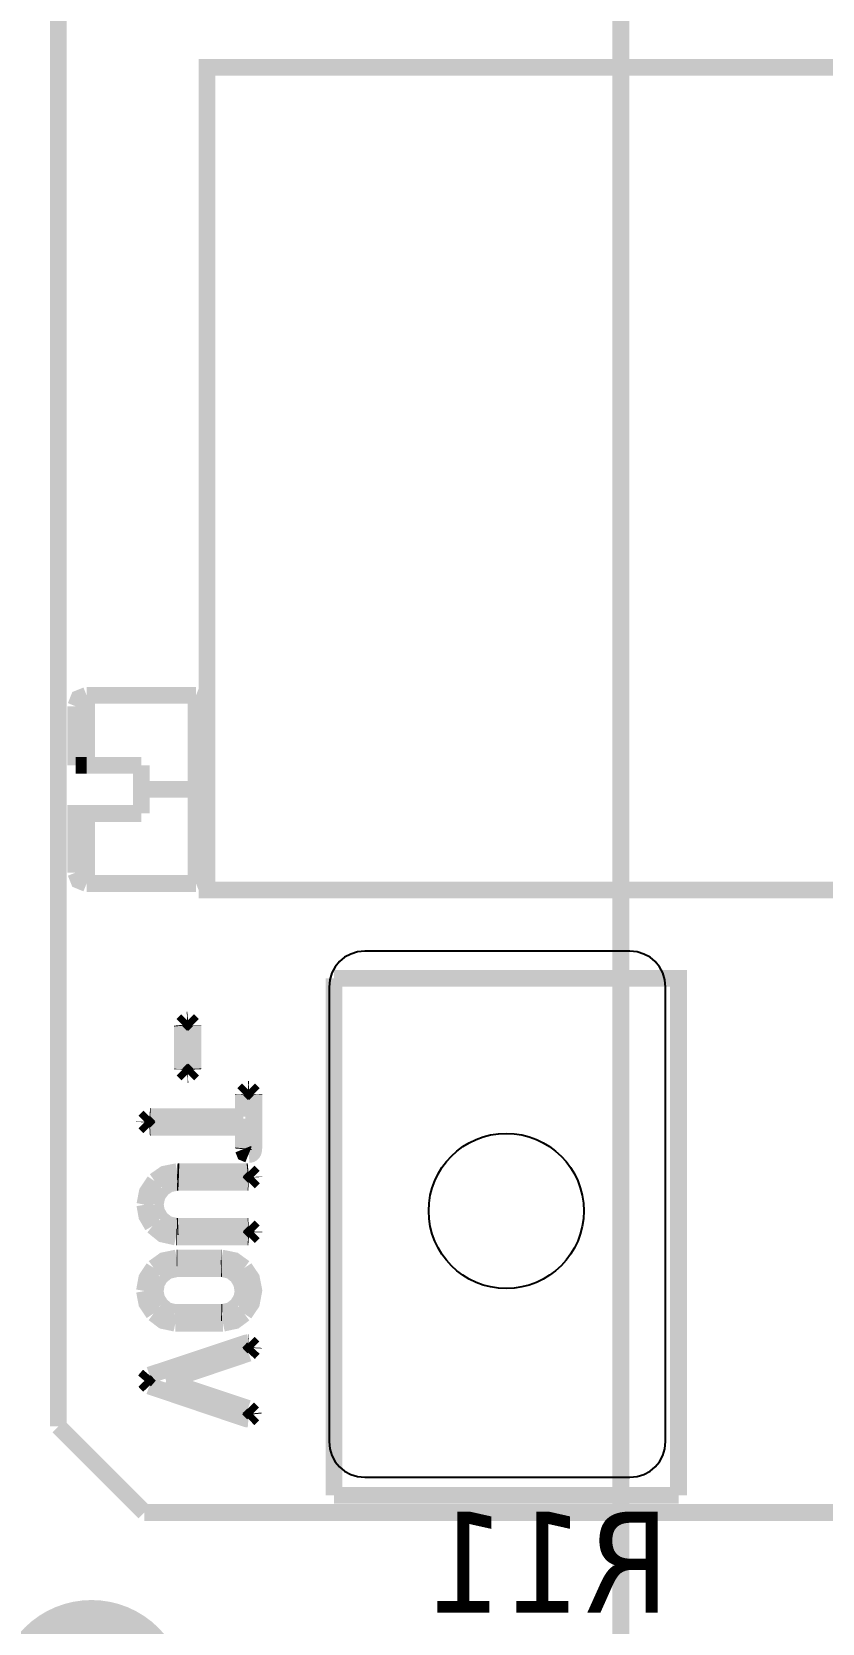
# Model space of a CAD drawing. Header units: millimetres. Extents: x 123.5 to 144.3, y 105.4 to 121.6.
# Drawn here: x 129.16 to 129.78, y 112.904 to 114.152 of the extents above; entities that cross this region are included whole.
import ezdxf

# ---------------------------------------------------------------- set-up
doc = ezdxf.new("R2010")
doc.units = ezdxf.units.MM
doc.layers.add('DESC', color=250, linetype='Continuous')
doc.styles.get("Standard").update_dxf_attribs({"font": 'tahoma.ttf'})

# ---------------------------------------------------------------- blocks, each defined once
blk = doc.blocks.new('EPAD')
at = {"const_width": 0.5}
blk.add_lwpolyline([(-0.25, 0, 1), (0.25, 0, 1)], format="xyb", close=True, dxfattribs=at)
blk = doc.blocks.new('muflai2c')
at = {"const_width": 0.008}
for points in [[(147.59384, 112.09304), (147.59384, 109.33713)], [(147.59384, 112.09304), (147.59384, 109.33713)], [(147.59384, 112.09304), (147.59384, 109.33713)], [(147.32645, 110.39108), (147.32645, 111.82415)], [(147.32645, 110.39108), (147.32645, 111.82415)], [(147.32645, 110.39108), (147.32645, 111.82415)], [(147.80683, 111.01099), (147.80683, 111.03699), (147.39707, 111.03699), (147.39707, 110.64595), (147.80683, 110.64595), (147.80683, 110.67195)], [(147.80683, 111.01099), (147.80683, 111.03699), (147.39707, 111.03699), (147.39707, 110.64595), (147.80683, 110.64595), (147.80683, 110.67195)], [(147.80683, 111.01099), (147.80683, 111.03699), (147.39707, 111.03699), (147.39707, 110.64595), (147.80683, 110.64595), (147.80683, 110.67195)], [(147.33987, 110.73851), (147.33617, 110.73701), (147.33467, 110.73331)], [(147.33987, 110.73851), (147.33617, 110.73701), (147.33467, 110.73331)], [(147.33987, 110.73851), (147.33617, 110.73701), (147.33467, 110.73331)], [(147.33467, 110.70523), (147.33467, 110.73331)], [(147.33467, 110.70523), (147.33467, 110.73331)], [(147.33467, 110.70523), (147.33467, 110.73331)], [(147.33987, 110.73851), (147.39187, 110.73851)], [(147.33987, 110.70523), (147.33987, 110.73851)], [(147.33987, 110.73851), (147.39187, 110.73851)], [(147.33987, 110.70523), (147.33987, 110.73851)], [(147.33987, 110.73851), (147.39187, 110.73851)], [(147.33987, 110.70523), (147.33987, 110.73851)], [(147.36587, 110.69379), (147.39187, 110.69379), (147.39187, 110.73851)], [(147.36587, 110.69379), (147.39187, 110.69379), (147.39187, 110.73851)], [(147.36587, 110.69379), (147.39187, 110.69379), (147.39187, 110.73851)], [(147.39187, 110.73851), (147.39557, 110.73701), (147.39707, 110.73331)], [(147.39187, 110.73851), (147.39557, 110.73701), (147.39707, 110.73331)], [(147.39187, 110.73851), (147.39557, 110.73701), (147.39707, 110.73331)], [(147.33467, 110.70523), (147.33987, 110.70523)], [(147.33467, 110.70523), (147.33987, 110.70523)], [(147.33467, 110.70523), (147.33987, 110.70523)], [(147.33987, 110.70523), (147.36587, 110.70523)], [(147.33987, 110.70523), (147.36587, 110.70523)], [(147.33987, 110.70523), (147.36587, 110.70523)], [(147.36587, 110.69379), (147.36587, 110.70523)], [(147.36587, 110.69379), (147.36587, 110.70523)], [(147.36587, 110.69379), (147.36587, 110.70523)], [(147.36587, 110.68235), (147.36587, 110.69379)], [(147.36587, 110.68235), (147.36587, 110.69379)], [(147.36587, 110.68235), (147.36587, 110.69379)], [(147.39187, 110.64907), (147.39187, 110.69379), (147.39707, 110.69379)], [(147.39187, 110.64907), (147.39187, 110.69379), (147.39707, 110.69379)], [(147.39187, 110.64907), (147.39187, 110.69379), (147.39707, 110.69379)], [(147.33467, 110.65427), (147.33467, 110.68235), (147.33987, 110.68235)], [(147.33467, 110.65427), (147.33467, 110.68235), (147.33987, 110.68235)], [(147.33467, 110.65427), (147.33467, 110.68235), (147.33987, 110.68235)], [(147.33987, 110.68235), (147.36587, 110.68235)], [(147.33987, 110.68235), (147.33987, 110.64907)], [(147.33987, 110.68235), (147.36587, 110.68235)], [(147.33987, 110.68235), (147.33987, 110.64907)], [(147.33987, 110.68235), (147.36587, 110.68235)], [(147.33987, 110.68235), (147.33987, 110.64907)], [(147.33987, 110.64907), (147.33617, 110.65057), (147.33467, 110.65427)], [(147.33987, 110.64907), (147.33617, 110.65057), (147.33467, 110.65427)], [(147.33987, 110.64907), (147.33617, 110.65057), (147.33467, 110.65427)], [(147.39187, 110.64907), (147.33987, 110.64907)], [(147.39187, 110.64907), (147.33987, 110.64907)], [(147.39187, 110.64907), (147.33987, 110.64907)], [(147.39187, 110.64907), (147.39557, 110.65057), (147.39707, 110.65427)], [(147.39187, 110.64907), (147.39557, 110.65057), (147.39707, 110.65427)], [(147.39187, 110.64907), (147.39557, 110.65057), (147.39707, 110.65427)], [(147.45747, 110.35832), (147.45747, 110.60399)], [(147.62125, 110.35832), (147.62125, 110.60399), (147.45747, 110.60399)], [(147.45747, 110.35832), (147.45747, 110.60399)], [(147.62125, 110.35832), (147.62125, 110.60399), (147.45747, 110.60399)], [(147.45747, 110.35832), (147.45747, 110.60399)], [(147.62125, 110.35832), (147.62125, 110.60399), (147.45747, 110.60399)], [(147.38766, 110.5841), (147.38543, 110.58188)], [(147.38766, 110.5841), (147.38543, 110.58188)], [(147.38766, 110.5841), (147.38543, 110.58188)], [(147.38547, 110.58147), (147.38543, 110.58188)], [(147.38547, 110.58147), (147.38543, 110.58188)], [(147.38547, 110.58147), (147.38543, 110.58188)], [(147.38547, 110.58147), (147.38547, 110.56086)], [(147.38547, 110.58147), (147.38547, 110.56086)], [(147.38547, 110.58147), (147.38547, 110.56086)], [(147.38766, 110.5841), (147.38776, 110.5841)], [(147.38766, 110.5841), (147.38776, 110.5841)], [(147.38766, 110.5841), (147.38776, 110.5841)], [(147.3881, 110.58413), (147.38775, 110.5841)], [(147.3881, 110.58413), (147.38775, 110.5841)], [(147.3881, 110.58413), (147.38775, 110.5841)], [(147.3881, 110.58413), (147.39041, 110.58182)], [(147.3881, 110.58413), (147.39041, 110.58182)], [(147.3881, 110.58413), (147.39041, 110.58182)], [(147.39041, 110.58164), (147.39041, 110.58182)], [(147.39041, 110.58164), (147.39041, 110.58182)], [(147.39041, 110.58164), (147.39041, 110.58182)], [(147.39041, 110.56097), (147.39041, 110.58163)], [(147.39041, 110.56097), (147.39041, 110.58163)], [(147.39041, 110.56097), (147.39041, 110.58163)], [(147.38547, 110.56086), (147.38546, 110.56063)], [(147.38547, 110.56086), (147.38546, 110.56063)], [(147.38547, 110.56086), (147.38546, 110.56063)], [(147.38778, 110.55831), (147.38546, 110.56063)], [(147.38778, 110.55831), (147.38546, 110.56063)], [(147.38778, 110.55831), (147.38546, 110.56063)], [(147.38778, 110.55831), (147.38803, 110.55832)], [(147.38778, 110.55831), (147.38803, 110.55832)], [(147.38778, 110.55831), (147.38803, 110.55832)], [(147.38813, 110.55832), (147.38803, 110.55832)], [(147.38813, 110.55832), (147.38803, 110.55832)], [(147.38813, 110.55832), (147.38803, 110.55832)], [(147.38813, 110.55832), (147.39043, 110.56062)], [(147.38813, 110.55832), (147.39043, 110.56062)], [(147.38813, 110.55832), (147.39043, 110.56062)], [(147.39041, 110.56098), (147.39043, 110.56062)], [(147.39041, 110.56098), (147.39043, 110.56062)], [(147.39041, 110.56098), (147.39043, 110.56062)], [(147.41656, 110.55121), (147.41435, 110.549)], [(147.41656, 110.55121), (147.41435, 110.549)], [(147.41656, 110.55121), (147.41435, 110.549)], [(147.41656, 110.55121), (147.41687, 110.55119)], [(147.41656, 110.55121), (147.41687, 110.55119)], [(147.41656, 110.55121), (147.41687, 110.55119)], [(147.41713, 110.55121), (147.41687, 110.55119)], [(147.41713, 110.55121), (147.41687, 110.55119)], [(147.41713, 110.55121), (147.41687, 110.55119)], [(147.41713, 110.55121), (147.41935, 110.54898)], [(147.41713, 110.55121), (147.41935, 110.54898)], [(147.41713, 110.55121), (147.41935, 110.54898)], [(147.41436, 110.54879), (147.41435, 110.549)], [(147.41436, 110.54879), (147.41435, 110.549)], [(147.41436, 110.54879), (147.41435, 110.549)], [(147.41436, 110.54879), (147.41436, 110.53826)], [(147.41436, 110.54879), (147.41436, 110.53826)], [(147.41436, 110.54879), (147.41436, 110.53826)], [(147.41696, 110.52029), (147.41752, 110.52034), (147.418, 110.52048), (147.41841, 110.52072), (147.41874, 110.52105), (147.419, 110.52147), (147.41919, 110.52199), (147.41934, 110.52331), (147.41934, 110.54872)], [(147.41696, 110.52029), (147.41752, 110.52034), (147.418, 110.52048), (147.41841, 110.52072), (147.41874, 110.52105), (147.419, 110.52147), (147.41919, 110.52199), (147.41934, 110.52331), (147.41934, 110.54872)], [(147.41696, 110.52029), (147.41752, 110.52034), (147.418, 110.52048), (147.41841, 110.52072), (147.41874, 110.52105), (147.419, 110.52147), (147.41919, 110.52199), (147.41934, 110.52331), (147.41934, 110.54872)], [(147.41934, 110.54873), (147.41935, 110.54898)], [(147.41934, 110.54873), (147.41935, 110.54898)], [(147.41934, 110.54873), (147.41935, 110.54898)], [(147.36739, 110.53577), (147.36738, 110.53556)], [(147.36739, 110.53577), (147.36738, 110.53556)], [(147.36739, 110.53577), (147.36738, 110.53556)], [(147.36971, 110.53323), (147.36738, 110.53556)], [(147.36971, 110.53323), (147.36738, 110.53556)], [(147.36971, 110.53323), (147.36738, 110.53556)], [(147.36974, 110.53829), (147.36739, 110.53593)], [(147.36974, 110.53829), (147.36739, 110.53593)], [(147.36974, 110.53829), (147.36739, 110.53593)], [(147.36739, 110.53577), (147.36739, 110.53593)], [(147.36739, 110.53577), (147.36739, 110.53593)], [(147.36739, 110.53577), (147.36739, 110.53593)], [(147.36974, 110.53829), (147.37011, 110.53826)], [(147.36974, 110.53829), (147.37011, 110.53826)], [(147.36974, 110.53829), (147.37011, 110.53826)], [(147.41436, 110.53826), (147.37011, 110.53826)], [(147.41436, 110.53826), (147.37011, 110.53826)], [(147.41436, 110.53826), (147.37011, 110.53826)], [(147.36971, 110.53323), (147.37004, 110.53325)], [(147.36971, 110.53323), (147.37004, 110.53325)], [(147.36971, 110.53323), (147.37004, 110.53325)], [(147.37004, 110.53325), (147.41436, 110.53325), (147.41436, 110.52324)], [(147.37004, 110.53325), (147.41436, 110.53325), (147.41436, 110.52324)], [(147.37004, 110.53325), (147.41436, 110.53325), (147.41436, 110.52324)], [(147.41436, 110.52324), (147.41432, 110.52281)], [(147.41436, 110.52324), (147.41432, 110.52281)], [(147.41436, 110.52324), (147.41432, 110.52281)], [(147.41684, 110.52029), (147.41505, 110.52102), (147.41432, 110.52281)], [(147.41684, 110.52029), (147.41505, 110.52102), (147.41432, 110.52281)], [(147.41684, 110.52029), (147.41505, 110.52102), (147.41432, 110.52281)], [(147.41684, 110.52029), (147.41696, 110.52029)], [(147.41684, 110.52029), (147.41696, 110.52029)], [(147.41684, 110.52029), (147.41696, 110.52029)], [(147.38296, 110.51214), (147.37698, 110.51094), (147.37223, 110.50763)], [(147.38296, 110.51214), (147.37698, 110.51094), (147.37223, 110.50763)], [(147.38296, 110.51214), (147.37698, 110.51094), (147.37223, 110.50763)], [(147.38296, 110.51214), (147.38382, 110.51211)], [(147.38296, 110.51214), (147.38382, 110.51211)], [(147.38296, 110.51214), (147.38382, 110.51211)], [(147.41632, 110.51211), (147.38382, 110.51211)], [(147.41632, 110.51211), (147.38382, 110.51211)], [(147.41632, 110.51211), (147.38382, 110.51211)], [(147.41683, 110.51216), (147.41632, 110.51211)], [(147.41683, 110.51216), (147.41632, 110.51211)], [(147.41683, 110.51216), (147.41632, 110.51211)], [(147.41683, 110.51216), (147.41934, 110.50965)], [(147.41683, 110.51216), (147.41934, 110.50965)], [(147.41683, 110.51216), (147.41934, 110.50965)], [(147.37224, 110.50763), (147.36874, 110.50239), (147.36757, 110.49641)], [(147.37224, 110.50763), (147.36874, 110.50239), (147.36757, 110.49641)], [(147.37224, 110.50763), (147.36874, 110.50239), (147.36757, 110.49641)], [(147.3759, 110.50423), (147.37339, 110.50082), (147.37247, 110.49649)], [(147.3759, 110.50423), (147.37339, 110.50082), (147.37247, 110.49649)], [(147.3759, 110.50423), (147.37339, 110.50082), (147.37247, 110.49649)], [(147.38293, 110.50706), (147.37903, 110.50631), (147.37589, 110.50423)], [(147.38293, 110.50706), (147.37903, 110.50631), (147.37589, 110.50423)], [(147.38293, 110.50706), (147.37903, 110.50631), (147.37589, 110.50423)], [(147.38293, 110.50706), (147.38362, 110.50704)], [(147.38293, 110.50706), (147.38362, 110.50704)], [(147.38293, 110.50706), (147.38362, 110.50704)], [(147.38362, 110.50704), (147.41666, 110.50704)], [(147.38362, 110.50704), (147.41666, 110.50704)], [(147.38362, 110.50704), (147.41666, 110.50704)], [(147.41698, 110.50702), (147.41667, 110.50704)], [(147.41698, 110.50702), (147.41667, 110.50704)], [(147.41698, 110.50702), (147.41667, 110.50704)], [(147.41698, 110.50702), (147.41935, 110.50939)], [(147.41698, 110.50702), (147.41935, 110.50939)], [(147.41698, 110.50702), (147.41935, 110.50939)], [(147.41934, 110.50962), (147.41934, 110.50965)], [(147.41934, 110.50962), (147.41934, 110.50965)], [(147.41934, 110.50962), (147.41934, 110.50965)], [(147.41934, 110.50962), (147.41935, 110.50939)], [(147.41934, 110.50962), (147.41935, 110.50939)], [(147.41934, 110.50962), (147.41935, 110.50939)], [(147.36757, 110.49641), (147.3685, 110.49107), (147.37128, 110.48633)], [(147.36757, 110.49641), (147.3685, 110.49107), (147.37128, 110.48633)], [(147.36757, 110.49641), (147.3685, 110.49107), (147.37128, 110.48633)], [(147.375, 110.48976), (147.3731, 110.49308), (147.37246, 110.49648)], [(147.375, 110.48976), (147.3731, 110.49308), (147.37246, 110.49648)], [(147.375, 110.48976), (147.3731, 110.49308), (147.37246, 110.49648)], [(147.38288, 110.48604), (147.37842, 110.48703), (147.37501, 110.48975)], [(147.38288, 110.48604), (147.37842, 110.48703), (147.37501, 110.48975)], [(147.38288, 110.48604), (147.37842, 110.48703), (147.37501, 110.48975)], [(147.38236, 110.48105), (147.37607, 110.48246), (147.37127, 110.48634)], [(147.38236, 110.48105), (147.37607, 110.48246), (147.37127, 110.48634)], [(147.38236, 110.48105), (147.37607, 110.48246), (147.37127, 110.48634)], [(147.38288, 110.48604), (147.38343, 110.48606)], [(147.38288, 110.48604), (147.38343, 110.48606)], [(147.38288, 110.48604), (147.38343, 110.48606)], [(147.41666, 110.48606), (147.38344, 110.48606)], [(147.41666, 110.48606), (147.38344, 110.48606)], [(147.41666, 110.48606), (147.38344, 110.48606)], [(147.41697, 110.48608), (147.41666, 110.48606)], [(147.41697, 110.48608), (147.41666, 110.48606)], [(147.41697, 110.48608), (147.41666, 110.48606)], [(147.41697, 110.48608), (147.41935, 110.4837)], [(147.41697, 110.48608), (147.41935, 110.4837)], [(147.41697, 110.48608), (147.41935, 110.4837)], [(147.41705, 110.48102), (147.41934, 110.48332)], [(147.41705, 110.48102), (147.41934, 110.48332)], [(147.41705, 110.48102), (147.41934, 110.48332)], [(147.41934, 110.48345), (147.41935, 110.4837)], [(147.41934, 110.48345), (147.41935, 110.4837)], [(147.41934, 110.48345), (147.41935, 110.4837)], [(147.41934, 110.48345), (147.41934, 110.48332)], [(147.41934, 110.48345), (147.41934, 110.48332)], [(147.41934, 110.48345), (147.41934, 110.48332)], [(147.38236, 110.48105), (147.38265, 110.48105)], [(147.38236, 110.48105), (147.38265, 110.48105)], [(147.38236, 110.48105), (147.38265, 110.48105)], [(147.38266, 110.48105), (147.41666, 110.48105)], [(147.38266, 110.48105), (147.41666, 110.48105)], [(147.38266, 110.48105), (147.41666, 110.48105)], [(147.41705, 110.48102), (147.41666, 110.48105)], [(147.41705, 110.48102), (147.41666, 110.48105)], [(147.41705, 110.48102), (147.41666, 110.48105)], [(147.37176, 110.46636), (147.36848, 110.46138), (147.36739, 110.45539)], [(147.37176, 110.46636), (147.36848, 110.46138), (147.36739, 110.45539)], [(147.37176, 110.46636), (147.36848, 110.46138), (147.36739, 110.45539)], [(147.3827, 110.47107), (147.37658, 110.46982), (147.37176, 110.46636)], [(147.3827, 110.47107), (147.37658, 110.46982), (147.37176, 110.46636)], [(147.3827, 110.47107), (147.37658, 110.46982), (147.37176, 110.46636)], [(147.3827, 110.47107), (147.38301, 110.47107)], [(147.3827, 110.47107), (147.38301, 110.47107)], [(147.3827, 110.47107), (147.38301, 110.47107)], [(147.40398, 110.47107), (147.38302, 110.47107)], [(147.40398, 110.47107), (147.38302, 110.47107)], [(147.40398, 110.47107), (147.38302, 110.47107)], [(147.40401, 110.47107), (147.40398, 110.47107)], [(147.40401, 110.47107), (147.40398, 110.47107)], [(147.40401, 110.47107), (147.40398, 110.47107)], [(147.40401, 110.47107), (147.41009, 110.46981), (147.41488, 110.46634)], [(147.40401, 110.47107), (147.41009, 110.46981), (147.41488, 110.46634)], [(147.40401, 110.47107), (147.41009, 110.46981), (147.41488, 110.46634)], [(147.41484, 110.4446), (147.41821, 110.44962), (147.41934, 110.45564), (147.41822, 110.46141), (147.41488, 110.46634)], [(147.41484, 110.4446), (147.41821, 110.44962), (147.41934, 110.45564), (147.41822, 110.46141), (147.41488, 110.46634)], [(147.41484, 110.4446), (147.41821, 110.44962), (147.41934, 110.45564), (147.41822, 110.46141), (147.41488, 110.46634)], [(147.37512, 110.44858), (147.37313, 110.45173), (147.37246, 110.45525), (147.37308, 110.45917), (147.37491, 110.46229)], [(147.37512, 110.44858), (147.37313, 110.45173), (147.37246, 110.45525), (147.37308, 110.45917), (147.37491, 110.46229)], [(147.37512, 110.44858), (147.37313, 110.45173), (147.37246, 110.45525), (147.37308, 110.45917), (147.37491, 110.46229)], [(147.38289, 110.46608), (147.37837, 110.46506), (147.37491, 110.46229)], [(147.38289, 110.46608), (147.37837, 110.46506), (147.37491, 110.46229)], [(147.38289, 110.46608), (147.37837, 110.46506), (147.37491, 110.46229)], [(147.38289, 110.46608), (147.40373, 110.46608)], [(147.38289, 110.46608), (147.40373, 110.46608)], [(147.38289, 110.46608), (147.40373, 110.46608)], [(147.40409, 110.46609), (147.40373, 110.46608)], [(147.40409, 110.46609), (147.40373, 110.46608)], [(147.40409, 110.46609), (147.40373, 110.46608)], [(147.40409, 110.46609), (147.40838, 110.46513), (147.41166, 110.4625), (147.41361, 110.45907), (147.41427, 110.45523), (147.4136, 110.45186), (147.41161, 110.44858)], [(147.40409, 110.46609), (147.40838, 110.46513), (147.41166, 110.4625), (147.41361, 110.45907), (147.41427, 110.45523), (147.4136, 110.45186), (147.41161, 110.44858)], [(147.40409, 110.46609), (147.40838, 110.46513), (147.41166, 110.4625), (147.41361, 110.45907), (147.41427, 110.45523), (147.4136, 110.45186), (147.41161, 110.44858)], [(147.36739, 110.45539), (147.36848, 110.44968), (147.37176, 110.44474)], [(147.36739, 110.45539), (147.36848, 110.44968), (147.37176, 110.44474)], [(147.36739, 110.45539), (147.36848, 110.44968), (147.37176, 110.44474)], [(147.38207, 110.4401), (147.37628, 110.44133), (147.37176, 110.44473)], [(147.38207, 110.4401), (147.37628, 110.44133), (147.37176, 110.44473)], [(147.38207, 110.4401), (147.37628, 110.44133), (147.37176, 110.44473)], [(147.38191, 110.44515), (147.37804, 110.44611), (147.37511, 110.44858)], [(147.38191, 110.44515), (147.37804, 110.44611), (147.37511, 110.44858)], [(147.38191, 110.44515), (147.37804, 110.44611), (147.37511, 110.44858)], [(147.40387, 110.44515), (147.3819, 110.44515)], [(147.40387, 110.44515), (147.3819, 110.44515)], [(147.40387, 110.44515), (147.3819, 110.44515)], [(147.40431, 110.44514), (147.40387, 110.44515)], [(147.40431, 110.44514), (147.40387, 110.44515)], [(147.40431, 110.44514), (147.40387, 110.44515)], [(147.40431, 110.44514), (147.40844, 110.44606), (147.41161, 110.44857)], [(147.40431, 110.44514), (147.40844, 110.44606), (147.41161, 110.44857)], [(147.40431, 110.44514), (147.40844, 110.44606), (147.41161, 110.44857)], [(147.40469, 110.4401), (147.41038, 110.44131), (147.41484, 110.44461)], [(147.40469, 110.4401), (147.41038, 110.44131), (147.41484, 110.44461)], [(147.40469, 110.4401), (147.41038, 110.44131), (147.41484, 110.44461)], [(147.38206, 110.4401), (147.40469, 110.4401)], [(147.38206, 110.4401), (147.40469, 110.4401)], [(147.38206, 110.4401), (147.40469, 110.4401)], [(147.41676, 110.43082), (147.41595, 110.43072), (147.41518, 110.4305), (147.36972, 110.41539)], [(147.41676, 110.43082), (147.41595, 110.43072), (147.41518, 110.4305), (147.36972, 110.41539)], [(147.41676, 110.43082), (147.41595, 110.43072), (147.41518, 110.4305), (147.36972, 110.41539)], [(147.41695, 110.43083), (147.41676, 110.43082)], [(147.41695, 110.43083), (147.41676, 110.43082)], [(147.41695, 110.43083), (147.41676, 110.43082)], [(147.41695, 110.43083), (147.41918, 110.4286)], [(147.41695, 110.43083), (147.41918, 110.4286)], [(147.41695, 110.43083), (147.41918, 110.4286)], [(147.41916, 110.42828), (147.41918, 110.4286)], [(147.41916, 110.42828), (147.41918, 110.4286)], [(147.41916, 110.42828), (147.41918, 110.4286)], [(147.37768, 110.41261), (147.41689, 110.42582)], [(147.37768, 110.41261), (147.41689, 110.42582)], [(147.37768, 110.41261), (147.41689, 110.42582)], [(147.41689, 110.42582), (147.41916, 110.42828)], [(147.41689, 110.42582), (147.41916, 110.42828)], [(147.41689, 110.42582), (147.41916, 110.42828)], [(147.36972, 110.41539), (147.36739, 110.41267)], [(147.36972, 110.41539), (147.36739, 110.41267)], [(147.36972, 110.41539), (147.36739, 110.41267)], [(147.36966, 110.41025), (147.36739, 110.41267)], [(147.36966, 110.41025), (147.36739, 110.41267)], [(147.36966, 110.41025), (147.36739, 110.41267)], [(147.36965, 110.41025), (147.41566, 110.39471), (147.41632, 110.39455), (147.4168, 110.39451)], [(147.36965, 110.41025), (147.41566, 110.39471), (147.41632, 110.39455), (147.4168, 110.39451)], [(147.36965, 110.41025), (147.41566, 110.39471), (147.41632, 110.39455), (147.4168, 110.39451)], [(147.41662, 110.39958), (147.37768, 110.41261)], [(147.41662, 110.39958), (147.37768, 110.41261)], [(147.41662, 110.39958), (147.37768, 110.41261)], [(147.41662, 110.39958), (147.41902, 110.39722)], [(147.41662, 110.39958), (147.41902, 110.39722)], [(147.41662, 110.39958), (147.41902, 110.39722)], [(147.36739, 110.35013), (147.32645, 110.39108)], [(147.36739, 110.35013), (147.32645, 110.39108)], [(147.36739, 110.35013), (147.32645, 110.39108)], [(147.4168, 110.39451), (147.41681, 110.39451)], [(147.4168, 110.39451), (147.41681, 110.39451)], [(147.4168, 110.39451), (147.41681, 110.39451)], [(147.41681, 110.39451), (147.41907, 110.39676)], [(147.41681, 110.39451), (147.41907, 110.39676)], [(147.41681, 110.39451), (147.41907, 110.39676)], [(147.41902, 110.39723), (147.41907, 110.39676)], [(147.41902, 110.39723), (147.41907, 110.39676)], [(147.41902, 110.39723), (147.41907, 110.39676)], [(147.62125, 110.35832), (147.45747, 110.35832)], [(147.62125, 110.35832), (147.45747, 110.35832)], [(147.62125, 110.35832), (147.45747, 110.35832)], [(147.99794, 110.35013), (147.36739, 110.35013)], [(147.99794, 110.35013), (147.36739, 110.35013)], [(147.99794, 110.35013), (147.36739, 110.35013)]]:
    blk.add_lwpolyline(points, dxfattribs=at)
blk.add_lwpolyline([(147.61511, 110.38386), (147.61511, 110.59986), (147.61477, 110.60334), (147.6138, 110.60655), (147.61225, 110.60945), (147.61019, 110.61195), (147.60769, 110.61401), (147.6048, 110.61555), (147.60158, 110.61653), (147.59811, 110.61686), (147.47211, 110.61686), (147.46863, 110.61653), (147.46542, 110.61555), (147.46253, 110.61401), (147.46002, 110.61195), (147.45797, 110.60945), (147.45642, 110.60655), (147.45545, 110.60334), (147.45511, 110.59986), (147.45511, 110.38386), (147.45545, 110.38039), (147.45642, 110.37717), (147.45797, 110.37428), (147.46002, 110.37178), (147.46253, 110.36972), (147.46542, 110.36818), (147.46863, 110.3672), (147.47211, 110.36686), (147.59811, 110.36686), (147.60158, 110.3672), (147.6048, 110.36818), (147.60769, 110.36972), (147.61019, 110.37178), (147.61225, 110.37428), (147.6138, 110.37717), (147.61477, 110.38039), (147.61511, 110.38386)], close=True)
blk.add_circle((147.53936, 110.49344), 0.03685)
blk.add_circle((147.53936, 110.49344), 0.03685)
blk.add_circle((147.53936, 110.49344), 0.03685)
at = {"xscale": 0.09, "yscale": 0.09}
blk.add_blockref('EPAD', (147.34219, 110.26352), dxfattribs=at)
at = {"text_generation_flag": 2, "width": 1.041667}
blk.add_text('R11', height=0.048, dxfattribs=at).set_placement((147.61719, 110.30257))
blk.add_text('R11', height=0.048, dxfattribs=at).set_placement((147.61719, 110.30257))
blk.add_text('R11', height=0.048, dxfattribs=at).set_placement((147.61719, 110.30257))

msp = doc.modelspace()

# ---------------------------------------------------------------- block references
at = {"layer": 'DESC', "xscale": 1.65, "yscale": 1.65, "zscale": 1.65}
msp.add_blockref('muflai2c', (-113.9078, -69.0872), dxfattribs=at)

doc.saveas('drawing.dxf')
